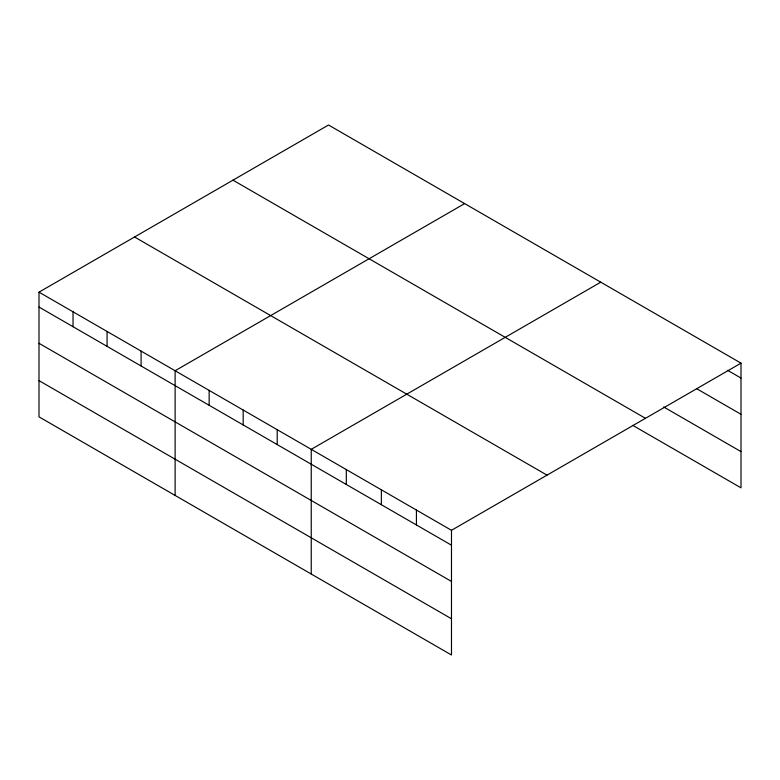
<?xml version="1.0" encoding="UTF-8"?>
<svg xmlns="http://www.w3.org/2000/svg" width="780" height="780" viewBox="0 0 780 780"><rect width="100%" height="100%" fill="white"/><g stroke="black" fill="none" stroke-linecap="round" stroke-linejoin="round"><path stroke-width="1.17" d="M39 292.159L451.483 530.303L451.483 654.995L39 416.851L39 292.159L328.517 125.005L741 363.148L741 487.841L632.726 425.334M464.636 203.599L175.12 370.744L175.12 495.436M600.756 282.185L311.24 449.329L311.24 574.021M451.483 530.303L741 363.148M727.594 370.315L741 378.056M696.657 388.684L741 414.287M663.663 406.955L741 451.61M232.976 180.17L645.46 418.314M134.54 236.993L547.024 475.147M39 307.057L451.483 545.2M39 343.288L451.483 581.432M39 380.62L451.483 618.764M416.423 510.061L416.423 524.959M381.361 489.82L381.361 504.718M346.3 469.579L346.3 484.477M277.212 429.683L277.212 444.581M243.184 410.036L243.184 424.934M209.147 390.39L209.147 405.288M141.092 351.098L141.092 365.995M107.065 331.451L107.065 346.349M73.028 311.805L73.028 326.703"/></g></svg>
